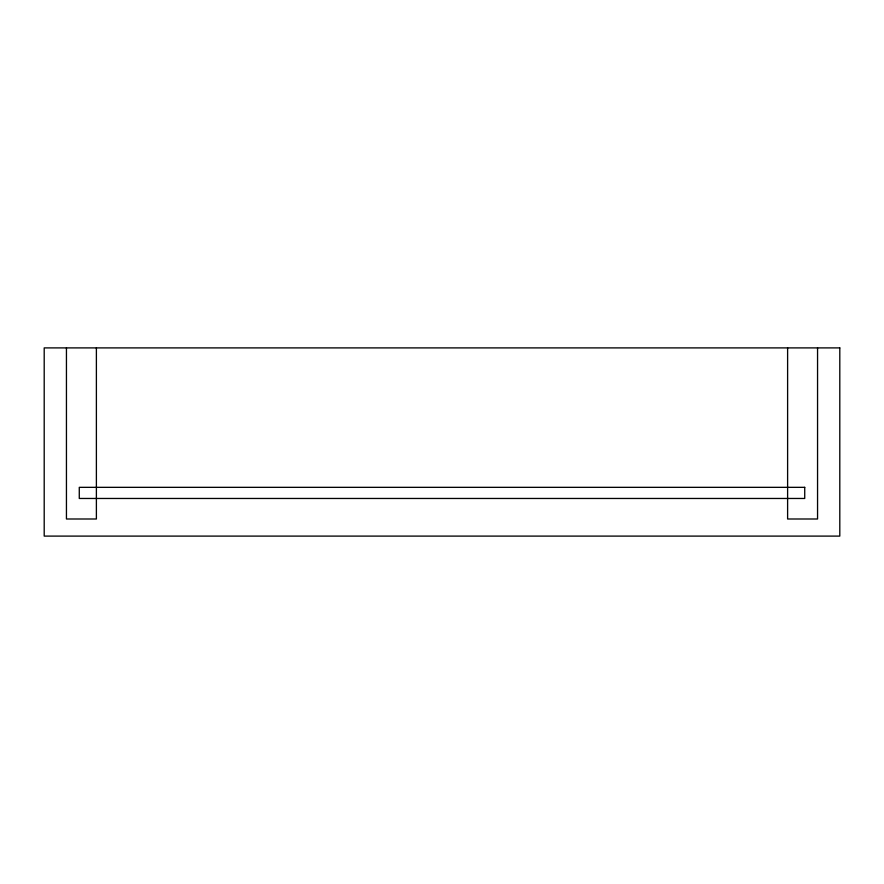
<?xml version="1.0" encoding="UTF-8"?>
<svg xmlns="http://www.w3.org/2000/svg" width="884" height="884" viewBox="0 0 884 884"><rect width="100%" height="100%" fill="white"/><g stroke="black" fill="none" stroke-linecap="round" stroke-linejoin="round"><path stroke-width="1.33" d="M817.556 347.898L817.556 518.996L787.611 518.996L787.611 347.898M96.389 347.898L96.389 518.996L66.444 518.996L66.444 347.898M839.8 347.898L44.2 347.898L44.2 536.102L839.8 536.102L839.8 347.898M804.727 487.338L79.273 487.338L79.273 498.466L804.727 498.466L804.727 487.338"/></g></svg>
